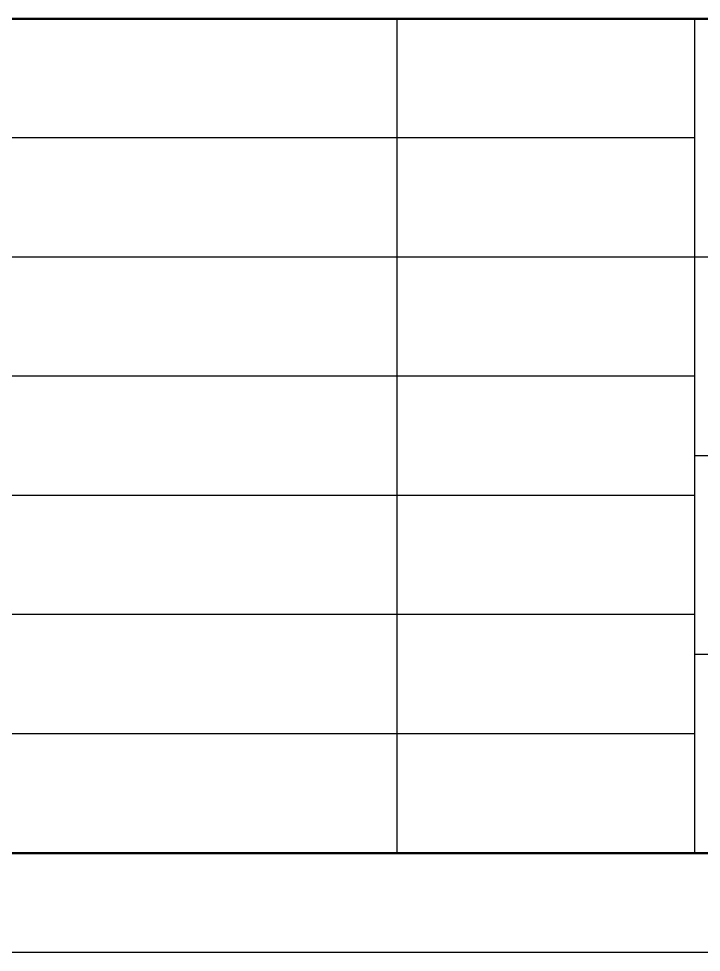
# Model space of a CAD drawing. Extents: x 0 to 420, y 0 to 297.
# Drawn here: x 268.93 to 303.32, y 0 to 47 of the extents above; entities that cross this region are included whole.
import ezdxf

# ---------------------------------------------------------------- set-up
doc = ezdxf.new("R2010")
doc.units = 0

msp = doc.modelspace()

# ---------------------------------------------------------------- linework, layer by layer
at = {"color": 7, "lineweight": 50}
for p, q in [((415, 47), (235, 47)), ((415, 5), (25, 5)), ((235, 5), (415, 5)), ((235, 5), (415, 5)), ((235, 5), (415, 5)), ((235, 5), (415, 5)), ((235, 5), (415, 5)), ((235, 5), (415, 5)), ((235, 5), (415, 5))]:
    msp.add_line(p, q, dxfattribs=at)
at = {"color": 7, "lineweight": 25}
for p, q in [((288, 5), (288, 47)), ((303, 5), (303, 47)), ((303, 41), (235, 41)), ((415, 35), (235, 35)), ((303, 29), (235, 29)), ((363, 25), (303, 25)), ((303, 23), (235, 23)), ((303, 17), (235, 17)), ((415, 15), (303, 15)), ((303, 11), (235, 11)), ((0, 0), (420, 0))]:
    msp.add_line(p, q, dxfattribs=at)

doc.saveas('drawing.dxf')
